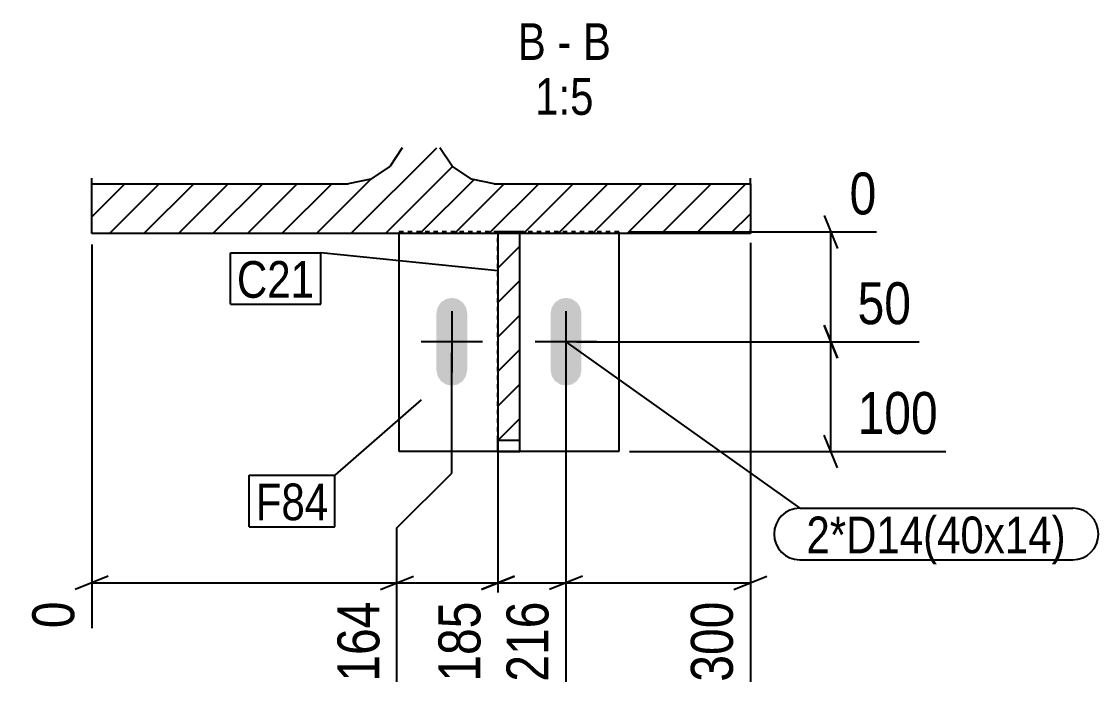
# Model space of a CAD drawing. Header units: millimetres. Extents: x 24 to 84095, y 8 to 4935.
# Drawn here: x 71702.7 to 72193.3, y 8 to 312.8 of the extents above; entities that cross this region are included whole.
import ezdxf

# ---------------------------------------------------------------- set-up
doc = ezdxf.new("R2010")
doc.units = ezdxf.units.MM
doc.linetypes.add('DXK_LINE_DOT2', pattern=[3.9198, 1.9599, -1.9599])
for name, color, linetype in [('MÅLSÆTNING', 7, 'Continuous'), ('STÅL', 7, 'Continuous'), ('TEKST', 7, 'Continuous')]:
    doc.layers.add(name, color=color, linetype=linetype)
doc.styles.add('Arial Narrow', font='ARIALN.TTF', dxfattribs={"height": 0.2})

msp = doc.modelspace()

# ---------------------------------------------------------------- hatches: boundary and pattern name
at = {"layer": 'STÅL', "linetype": 'Continuous'}
h = msp.add_hatch(dxfattribs=at)
h.set_pattern_fill('', scale=3.5, style=0, pattern_type=0)
h.set_pattern_definition([(45, (71876.195, 255.278), (-7.8577, 7.8577), [])])
h.paths.add_polyline_path([(71893.29, 255.28), (71876.19, 255.28), (71870.59, 246.82), (71861.83, 240.92), (71851.49, 238.85), (71734.74, 238.85), (71734.74, 216.18), (72034.74, 216.18), (72034.74, 238.85), (71917.99, 238.85), (71907.66, 240.92), (71898.9, 246.82)])
h = msp.add_hatch(dxfattribs=at)
h.set_pattern_fill('', scale=3.5, style=0, pattern_type=0)
h.set_pattern_definition([(45, (71919.745, 216.188), (-7.8577, 7.8577), [])])
h.paths.add_polyline_path([(71929.74, 216.19), (71919.74, 216.19), (71919.74, 122.07), (71929.74, 122.07)])
for points in [[(71896.07, 147.42), (71898.74, 146.89), (71901.42, 147.42), (71903.69, 148.94), (71905.21, 151.21), (71905.74, 153.89), (71905.74, 179.89), (71905.21, 182.57), (71903.69, 184.84), (71901.42, 186.36), (71898.74, 186.89), (71896.07, 186.36), (71893.79, 184.84), (71892.28, 182.57), (71891.74, 179.89), (71891.74, 153.89), (71892.28, 151.21), (71893.79, 148.94)], [(71948.07, 147.42), (71950.74, 146.89), (71953.42, 147.42), (71955.69, 148.94), (71957.21, 151.21), (71957.74, 153.89), (71957.74, 179.89), (71957.21, 182.57), (71955.69, 184.84), (71953.42, 186.36), (71950.74, 186.89), (71948.07, 186.36), (71945.79, 184.84), (71944.28, 182.57), (71943.74, 179.89), (71943.74, 153.89), (71944.28, 151.21), (71945.79, 148.94)]]:
    msp.add_hatch(color=96, dxfattribs=at).paths.add_polyline_path(points)

# ---------------------------------------------------------------- linework, layer by layer
at = {"layer": 'MÅLSÆTNING', "color": 7, "linetype": 'Continuous'}
for p, q in [((72068.42, 224.4), (72074.42, 209.4)), ((71979.74, 216.9), (72092.11, 216.9)), ((72071.42, 166.89), (72071.42, 216.9)), ((71734.74, 211.18), (71734.74, 36.38)), ((71919.74, 211.91), (71919.74, 12)), ((71919.74, 211.91), (71919.74, 12)), ((72034.74, 211.91), (72034.74, 12)), ((72068.42, 174.39), (72074.42, 159.39)), ((72074.42, 159.39), (72068.42, 174.39)), ((71955.74, 166.89), (72111.58, 166.89)), ((71955.74, 166.89), (72111.58, 166.89)), ((72071.42, 116.88), (72071.42, 166.89)), ((71898.74, 107.06), (71898.74, 161.89)), ((71898.74, 107.06), (71898.74, 161.89)), ((71950.74, 161.89), (71950.74, 12)), ((71950.74, 161.89), (71950.74, 12)), ((72074.42, 109.38), (72068.42, 124.38)), ((71979.74, 116.88), (72123.77, 116.88)), ((71873.74, 82.06), (71898.74, 107.06)), ((71873.74, 82.06), (71898.74, 107.06)), ((71873.74, 12), (71873.74, 82.06)), ((71873.74, 12), (71873.74, 82.06)), ((71742.24, 60.06), (71727.24, 54.06)), ((71866.24, 54.06), (71881.24, 60.06)), ((71866.24, 54.06), (71881.24, 60.06)), ((71927.24, 60.06), (71912.24, 54.06)), ((71958.24, 60.06), (71943.24, 54.06)), ((71958.24, 60.06), (71943.24, 54.06)), ((72027.24, 54.06), (72042.24, 60.06)), ((71734.74, 57.06), (71873.74, 57.06)), ((71873.74, 57.06), (71919.74, 57.06)), ((71919.74, 57.06), (71950.74, 57.06)), ((71950.74, 57.06), (72034.74, 57.06))]:
    msp.add_line(p, q, dxfattribs=at)
at = {"layer": 'STÅL', "color": 2, "linetype": 'Continuous'}
for p, q in [((71876.19, 255.28), (71870.59, 246.82)), ((71898.9, 246.82), (71893.29, 255.28)), ((71870.59, 246.82), (71861.83, 240.92)), ((71907.66, 240.92), (71898.9, 246.82)), ((71734.74, 238.85), (71734.74, 241.41)), ((71861.83, 240.92), (71851.49, 238.85)), ((71917.99, 238.85), (71907.66, 240.92)), ((72034.74, 238.85), (72034.74, 241.41)), ((71734.74, 216.18), (71734.74, 238.85)), ((71734.74, 238.85), (71851.49, 238.85)), ((71917.99, 238.85), (72034.74, 238.85)), ((72034.74, 238.85), (72034.74, 216.18)), ((72034.74, 216.18), (71734.74, 216.18)), ((71874.74, 116.88), (71874.74, 216.18)), ((71929.74, 216.19), (71919.74, 216.19)), ((71919.74, 216.19), (71919.74, 122.07)), ((71929.74, 122.07), (71929.74, 216.19)), ((71974.74, 216.18), (71974.74, 116.88)), ((71919.74, 116.91), (71919.74, 122.07)), ((71919.74, 122.07), (71929.74, 122.07)), ((71929.74, 116.91), (71929.74, 122.07)), ((71974.74, 116.88), (71874.74, 116.88)), ((71919.74, 116.91), (71929.74, 116.91))]:
    msp.add_line(p, q, dxfattribs=at)
at = {"layer": 'STÅL', "color": 7, "linetype": 'DXK_LINE_DOT2'}
for p, q in [((71734.74, 216.18), (71734.74, 218.74)), ((71974.74, 216.9), (71874.74, 216.9)), ((71874.74, 216.9), (71874.74, 216.18)), ((71929.74, 216.91), (71919.74, 216.91)), ((71919.74, 216.91), (71919.74, 216.19)), ((71919.74, 122.07), (71919.74, 216.19)), ((71929.74, 122.07), (71929.74, 216.91)), ((71974.74, 216.9), (71974.74, 216.18)), ((72034.74, 216.18), (72034.74, 218.74))]:
    msp.add_line(p, q, dxfattribs=at)
at = {"layer": 'STÅL', "color": 96, "linetype": 'Continuous'}
for p, q in [((71898.74, 180.89), (71898.74, 152.89)), ((71950.74, 180.89), (71950.74, 152.89)), ((71912.74, 166.89), (71884.74, 166.89)), ((71964.74, 166.89), (71936.74, 166.89))]:
    msp.add_line(p, q, dxfattribs=at)
at = {"layer": 'TEKST', "color": 7, "linetype": 'Continuous'}
for p, q in [((71797.86, 207.43), (71839.03, 207.43)), ((71797.86, 183.93), (71797.86, 207.43)), ((71919.74, 199.19), (71839.03, 207.43)), ((71839.03, 183.93), (71839.03, 207.43)), ((71797.86, 183.93), (71839.03, 183.93)), ((71950.74, 166.89), (72057.26, 91.02)), ((71884.74, 140.49), (71845.48, 106.08)), ((71806.44, 106.08), (71845.48, 106.08)), ((71806.44, 82.58), (71806.44, 106.08)), ((71845.48, 82.58), (71845.48, 106.08)), ((72057.26, 91.02), (72181.54, 91.02)), ((71806.44, 82.58), (71845.48, 82.58)), ((72057.26, 67.52), (72181.54, 67.52))]:
    msp.add_line(p, q, dxfattribs=at)
for centre, start, end in [((72057.26, 79.27), 90, 270), ((72181.54, 79.27), 270, 90)]:
    msp.add_arc(centre, 11.75, start, end, dxfattribs=at)

# ---------------------------------------------------------------- wipeouts: each hides what was drawn before it
at = {"color": 0, "linetype": 'Continuous'}
for points, layer in [([(72111.94, 170.89), (72111.94, 198.89), (72079.56, 198.89), (72079.56, 170.89)], 'MÅLSÆTNING'), ([(72124.13, 120.88), (72124.13, 148.88), (72079.56, 148.88), (72079.56, 120.88)], 'MÅLSÆTNING'), ([(71941.56, 295.28), (71941.56, 312.78), (71928.78, 312.78), (71928.78, 295.28)], 'TEKST'), ([(71953.19, 295.28), (71953.19, 312.78), (71946.81, 312.78), (71946.81, 295.28)], 'TEKST'), ([(71971.22, 295.28), (71971.22, 312.78), (71958.44, 312.78), (71958.44, 295.28)], 'TEKST'), ([(71963.33, 270.28), (71963.33, 287.78), (71936.67, 287.78), (71936.67, 270.28)], 'TEKST')]:
    msp.add_wipeout(points, dxfattribs=at).dxf.layer = layer
at = {"color": 0}
for points in [[(71836.03, 186.93), (71836.03, 204.43), (71800.86, 204.43), (71800.86, 186.93)], [(71842.48, 85.58), (71842.48, 103.08), (71809.44, 103.08), (71809.44, 85.58)], [(72178.54, 70.52), (72178.54, 88.02), (72060.26, 88.02), (72060.26, 70.52)]]:
    msp.add_wipeout(points, dxfattribs=at).dxf.layer = 'TEKST'

# ---------------------------------------------------------------- next in the draw order: texts
at = {"layer": 'MÅLSÆTNING', "color": 3, "linetype": 'Continuous', "style": 'Arial Narrow'}
for s, p in [('50', (72083.56, 174.89)), ('100', (72083.56, 124.88))]:
    msp.add_text(s, height=19.089, dxfattribs=at).set_placement(p)
at = {"layer": 'TEKST', "color": 3, "linetype": 'Continuous', "style": 'Arial Narrow'}
for s, height, p in [('B', 16.7, (71928.78, 295.28)), ('B', 16.7, (71958.44, 295.28)), ('-', 16.7, (71946.81, 295.28)), ('1:5', 16.702, (71936.67, 270.28))]:
    msp.add_text(s, height=height, dxfattribs=at).set_placement(p)

# ---------------------------------------------------------------- next in the draw order: wipeouts: each hides what was drawn before it
at = {"color": 0, "linetype": 'Continuous'}
for points in [[(72096.11, 220.9), (72096.11, 248.9), (72075.92, 248.9), (72075.92, 220.9)], [(71730.74, 52.56), (71702.74, 52.56), (71702.74, 32.37), (71730.74, 32.38)], [(71869.74, 52.56), (71841.74, 52.56), (71841.74, 8), (71869.74, 8)], [(71915.74, 52.56), (71887.74, 52.56), (71887.74, 8), (71915.74, 8)], [(72030.74, 52.56), (72002.74, 52.56), (72002.74, 8), (72030.74, 8)]]:
    msp.add_wipeout(points, dxfattribs=at).dxf.layer = 'MÅLSÆTNING'
at = {"color": 0}
for points in [[(71836.03, 186.93), (71836.03, 204.43), (71800.86, 204.43), (71800.86, 186.93)], [(71842.48, 85.58), (71842.48, 103.08), (71809.44, 103.08), (71809.44, 85.58)], [(72178.54, 70.52), (72178.54, 88.02), (72060.26, 88.02), (72060.26, 70.52)]]:
    msp.add_wipeout(points, dxfattribs=at).dxf.layer = 'TEKST'

# ---------------------------------------------------------------- next in the draw order: linework, layer by layer
at = {"layer": 'MÅLSÆTNING', "color": 7, "linetype": 'Continuous'}
msp.add_line((71912.24, 54.06), (71927.24, 60.06), dxfattribs=at)

# ---------------------------------------------------------------- next in the draw order: texts
at = {"layer": 'MÅLSÆTNING', "color": 3, "linetype": 'Continuous', "style": 'Arial Narrow'}
msp.add_text('0', height=19.09, dxfattribs=at).set_placement((72079.92, 224.9))
for s, height, p in [('0', 19.09, (71726.74, 36.38)), ('164', 19.089, (71865.74, 12)), ('185', 19.089, (71911.74, 12)), ('300', 19.089, (72026.74, 12))]:
    msp.add_text(s, height=height, rotation=90.0002, dxfattribs=at).set_placement(p)
at = {"layer": 'TEKST', "color": 3, "style": 'Arial Narrow'}
for s, height, p in [('C21', 16.702, (71800.86, 186.93)), ('F84', 16.702, (71809.44, 85.58)), ('2*D14(40x14)', 16.7025, (72060.26, 70.52))]:
    msp.add_text(s, height=height, dxfattribs=at).set_placement(p)

# ---------------------------------------------------------------- next in the draw order: wipeouts: each hides what was drawn before it
at = {"color": 0, "linetype": 'Continuous'}
msp.add_wipeout([(71946.74, 52.56), (71918.74, 52.56), (71918.74, 8), (71946.74, 8)], dxfattribs=at).dxf.layer = 'MÅLSÆTNING'

# ---------------------------------------------------------------- next in the draw order: texts
at = {"layer": 'MÅLSÆTNING', "color": 3, "linetype": 'Continuous', "style": 'Arial Narrow'}
msp.add_text('216', height=19.089, rotation=90.0002, dxfattribs=at).set_placement((71942.74, 12))

doc.saveas('drawing.dxf')
